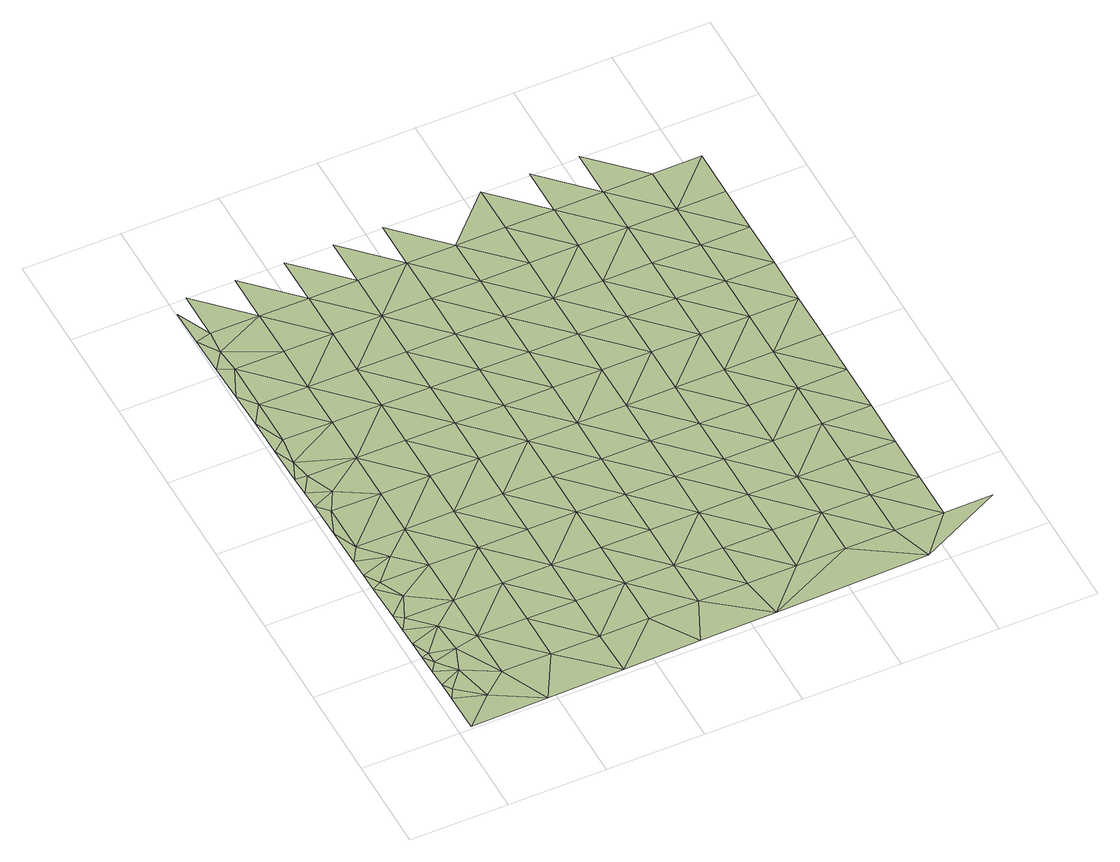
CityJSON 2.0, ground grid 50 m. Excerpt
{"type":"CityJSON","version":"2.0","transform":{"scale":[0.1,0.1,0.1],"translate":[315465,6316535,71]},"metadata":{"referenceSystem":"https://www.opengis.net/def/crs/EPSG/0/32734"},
"CityObjects":{
"terrain1":{"type":"TINRelief","geometry":[{"type":"CompositeSurface","lod":"1","boundaries":[[[0,1,2]],[[2,3,4]],[[2,4,0]],[[5,1,0]],[[6,1,5]],[[6,7,8]],[[8,7,9]],[[6,5,7]],[[9,10,8]],[[0,4,5]],[[11,4,3]],[[9,7,12]],[[5,12,7]],[[13,14,15]],[[9,16,10]],[[16,15,10]],[[5,4,17]],[[15,16,13]],[[12,16,9]],[[14,13,18]],[[18,19,14]],[[5,17,12]],[[20,21,19]],[[4,11,17]],[[20,19,18]],[[22,16,12]],[[22,12,17]],[[13,16,23]],[[13,23,18]],[[24,21,20]],[[24,25,21]],[[26,27,25]],[[25,24,26]],[[28,20,18]],[[22,23,16]],[[29,27,26]],[[29,30,27]],[[17,11,31]],[[22,17,31]],[[20,28,24]],[[28,18,23]],[[30,32,33]],[[30,29,32]],[[34,35,33]],[[36,26,24]],[[32,34,33]],[[37,38,35]],[[39,29,26]],[[37,35,34]],[[22,40,23]],[[22,31,41]],[[36,24,28]],[[42,38,37]],[[29,39,32]],[[43,38,42]],[[39,26,36]],[[31,11,44]],[[22,41,40]],[[28,23,45]],[[46,37,34]],[[46,34,32]],[[43,42,47]],[[47,48,43]],[[36,28,45]],[[49,42,37]],[[23,40,45]],[[46,32,39]],[[41,31,50]],[[51,48,47]],[[52,48,51]],[[49,47,42]],[[46,49,37]],[[31,44,50]],[[52,53,54]],[[53,52,51]],[[40,41,55]],[[39,36,56]],[[45,57,36]],[[54,53,58]],[[47,59,51]],[[60,54,58]],[[55,41,50]],[[56,46,39]],[[49,59,47]],[[56,36,57]],[[45,40,61]],[[62,53,51]],[[61,40,55]],[[50,44,63]],[[59,62,51]],[[64,58,53]],[[65,57,45]],[[49,46,66]],[[46,56,67]],[[68,58,64]],[[61,65,45]],[[53,62,64]],[[55,50,69]],[[59,49,66]],[[46,67,66]],[[63,44,70]],[[69,61,55]],[[56,57,71]],[[65,72,57]],[[69,50,63]],[[67,56,71]],[[62,59,73]],[[66,74,59]],[[71,57,72]],[[65,61,75]],[[62,73,64]],[[61,69,76]],[[59,74,73]],[[67,77,66]],[[72,65,75]],[[71,77,67]],[[61,76,75]],[[63,78,69]],[[79,64,80]],[[63,70,78]],[[74,66,81]],[[64,73,80]],[[77,81,66]],[[76,69,82]],[[83,71,72]],[[75,84,72]],[[82,69,78]],[[71,83,77]],[[85,73,74]],[[81,86,74]],[[83,72,84]],[[76,87,75]],[[88,78,70]],[[73,85,80]],[[87,76,82]],[[74,86,85]],[[81,77,89]],[[84,75,90]],[[77,83,89]],[[78,91,82]],[[92,80,93]],[[90,75,87]],[[86,81,94]],[[85,93,80]],[[91,78,88]],[[84,95,83]],[[89,94,81]],[[95,84,90]],[[87,82,96]],[[97,85,86]],[[82,91,98]],[[83,99,89]],[[86,94,97]],[[87,96,90]],[[99,83,95]],[[82,98,96]],[[94,89,100]],[[93,85,101]],[[85,97,102]],[[91,88,103]],[[95,90,104]],[[100,89,99]],[[98,91,103]],[[105,93,101]],[[90,96,104]],[[85,102,101]],[[94,106,97]],[[99,95,107]],[[94,100,106]],[[98,108,96]],[[104,107,95]],[[102,97,109]],[[108,98,103]],[[103,88,110]],[[109,97,106]],[[96,111,104]],[[100,99,112]],[[99,107,113]],[[102,114,101]],[[111,96,108]],[[100,112,106]],[[114,102,109]],[[99,113,112]],[[107,104,115]],[[116,101,117]],[[115,104,111]],[[118,108,103]],[[119,109,106]],[[117,101,114]],[[107,120,113]],[[121,110,88]],[[106,112,119]],[[108,118,111]],[[107,115,120]],[[118,103,110]],[[114,109,122]],[[122,109,119]],[[115,111,123]],[[113,124,112]],[[120,125,113]],[[126,117,114]],[[118,123,111]],[[112,124,119]],[[114,122,126]],[[113,125,124]],[[120,115,127]],[[110,128,118]],[[123,127,115]],[[129,122,119]],[[117,126,130]],[[131,125,120]],[[129,119,124]],[[110,121,128]],[[118,132,123]],[[127,131,120]],[[117,130,133]],[[118,128,132]],[[126,122,134]],[[122,129,135]],[[124,125,136]],[[131,137,125]],[[123,138,127]],[[130,126,134]],[[132,139,123]],[[134,122,135]],[[124,136,129]],[[125,137,136]],[[121,140,128]],[[123,139,138]],[[132,128,140]],[[131,127,141]],[[130,142,133]],[[129,143,135]],[[134,142,130]],[[137,131,141]],[[129,136,143]],[[127,138,141]],[[144,139,132]],[[140,144,132]],[[145,134,135]],[[143,146,135]],[[147,140,121]],[[138,139,148]],[[137,149,136]],[[141,150,137]],[[134,145,142]],[[139,144,148]],[[145,135,146]],[[136,149,143]],[[137,150,149]],[[141,138,151]],[[152,142,153]],[[151,138,148]],[[146,143,154]],[[142,145,153]],[[155,150,141]],[[154,143,149]],[[151,155,141]],[[146,156,145]],[[156,146,154]],[[149,150,157]],[[155,158,150]],[[145,159,153]],[[149,157,154]],[[159,145,156]],[[150,158,157]],[[160,153,161]],[[156,154,162]],[[161,153,159]],[[154,157,162]],[[159,156,163]],[[162,163,156]],[[161,159,164]],[[159,163,165]],[[159,165,164]]]}]}
},
"vertices":[
[89,255,16],[57,297,16],[59,200,17],[62,5,17],[214,149,16],[167,348,15],[55,395,16],[90,444,16],[53,492,16],[89,505,15],[51,590,15],[454,12,16],[214,476,15],[89,755,13],[48,785,13],[49,687,15],[204,641,14],[339,255,15],[147,880,13],[44,980,13],[89,1005,12],[42,1077,12],[339,505,14],[339,755,13],[203,1130,11],[40,1175,12],[89,1255,11],[37,1370,11],[339,1005,11],[89,1505,10],[33,1565,10],[589,255,15],[147,1616,9],[31,1662,10],[89,1755,8],[29,1760,8],[339,1255,10],[68,1858,8],[25,1955,8],[339,1505,9],[589,755,12],[589,505,13],[89,2005,8],[22,2150,8],[845,19,15],[589,1005,11],[339,1755,8],[89,2255,6],[18,2345,6],[339,2005,7],[839,255,14],[89,2505,5],[14,2540,5],[79,2630,5],[11,2735,5],[839,505,13],[589,1505,9],[589,1255,10],[89,2755,4],[339,2255,6],[7,2930,4],[839,755,12],[339,2505,5],[1089,255,14],[339,2755,4],[839,1005,11],[589,2005,7],[589,1755,8],[89,3005,3],[1089,505,13],[1237,27,15],[839,1505,9],[839,1255,10],[589,2505,5],[589,2255,6],[1089,1005,11],[1089,755,12],[839,1755,8],[1339,255,14],[339,3005,3],[589,2755,4],[839,2005,8],[1339,505,13],[1089,1505,10],[1089,1255,10],[839,2505,6],[839,2255,7],[1339,755,12],[1628,34,14],[1089,1755,9],[1339,1005,12],[1589,255,14],[589,3005,3],[839,2755,5],[1089,2005,8],[1339,1255,11],[1589,755,13],[1089,2255,7],[1589,505,13],[1339,1505,10],[1339,1755,9],[1089,2755,5],[1089,2505,6],[1839,255,14],[1589,1005,12],[839,3005,4],[1339,2005,9],[1589,1255,12],[1839,505,14],[1339,2255,8],[2089,255,14],[1839,755,14],[1589,1755,10],[1589,1505,11],[1339,2505,7],[1839,1005,13],[1089,3005,4],[1339,2755,6],[2089,505,14],[1589,2005,10],[1839,1255,13],[2411,49,16],[1589,2255,9],[2089,755,14],[1839,1755,12],[1839,1505,12],[1589,2505,8],[2089,1005,14],[2339,255,15],[1839,2005,11],[1589,2755,7],[2089,1255,14],[2339,505,15],[1589,3005,6],[1839,2505,9],[1839,2255,10],[2089,1755,13],[2089,1505,14],[2339,1005,16],[2339,755,16],[2589,255,16],[2339,1255,15],[1839,2755,8],[2089,2005,12],[2589,505,17],[2089,2505,11],[2089,2255,12],[2839,255,18],[2589,755,17],[2339,1755,15],[2339,1505,15],[2589,1005,17],[1839,3005,7],[2089,2755,10],[2339,2005,14],[2589,1255,18],[2339,2255,13],[2589,1755,17],[2589,1505,17],[2339,2505,12],[2089,3005,9],[2339,2755,11],[2589,2005,17],[2589,2255,17],[2589,2755,13],[2589,2505,15]
]}
